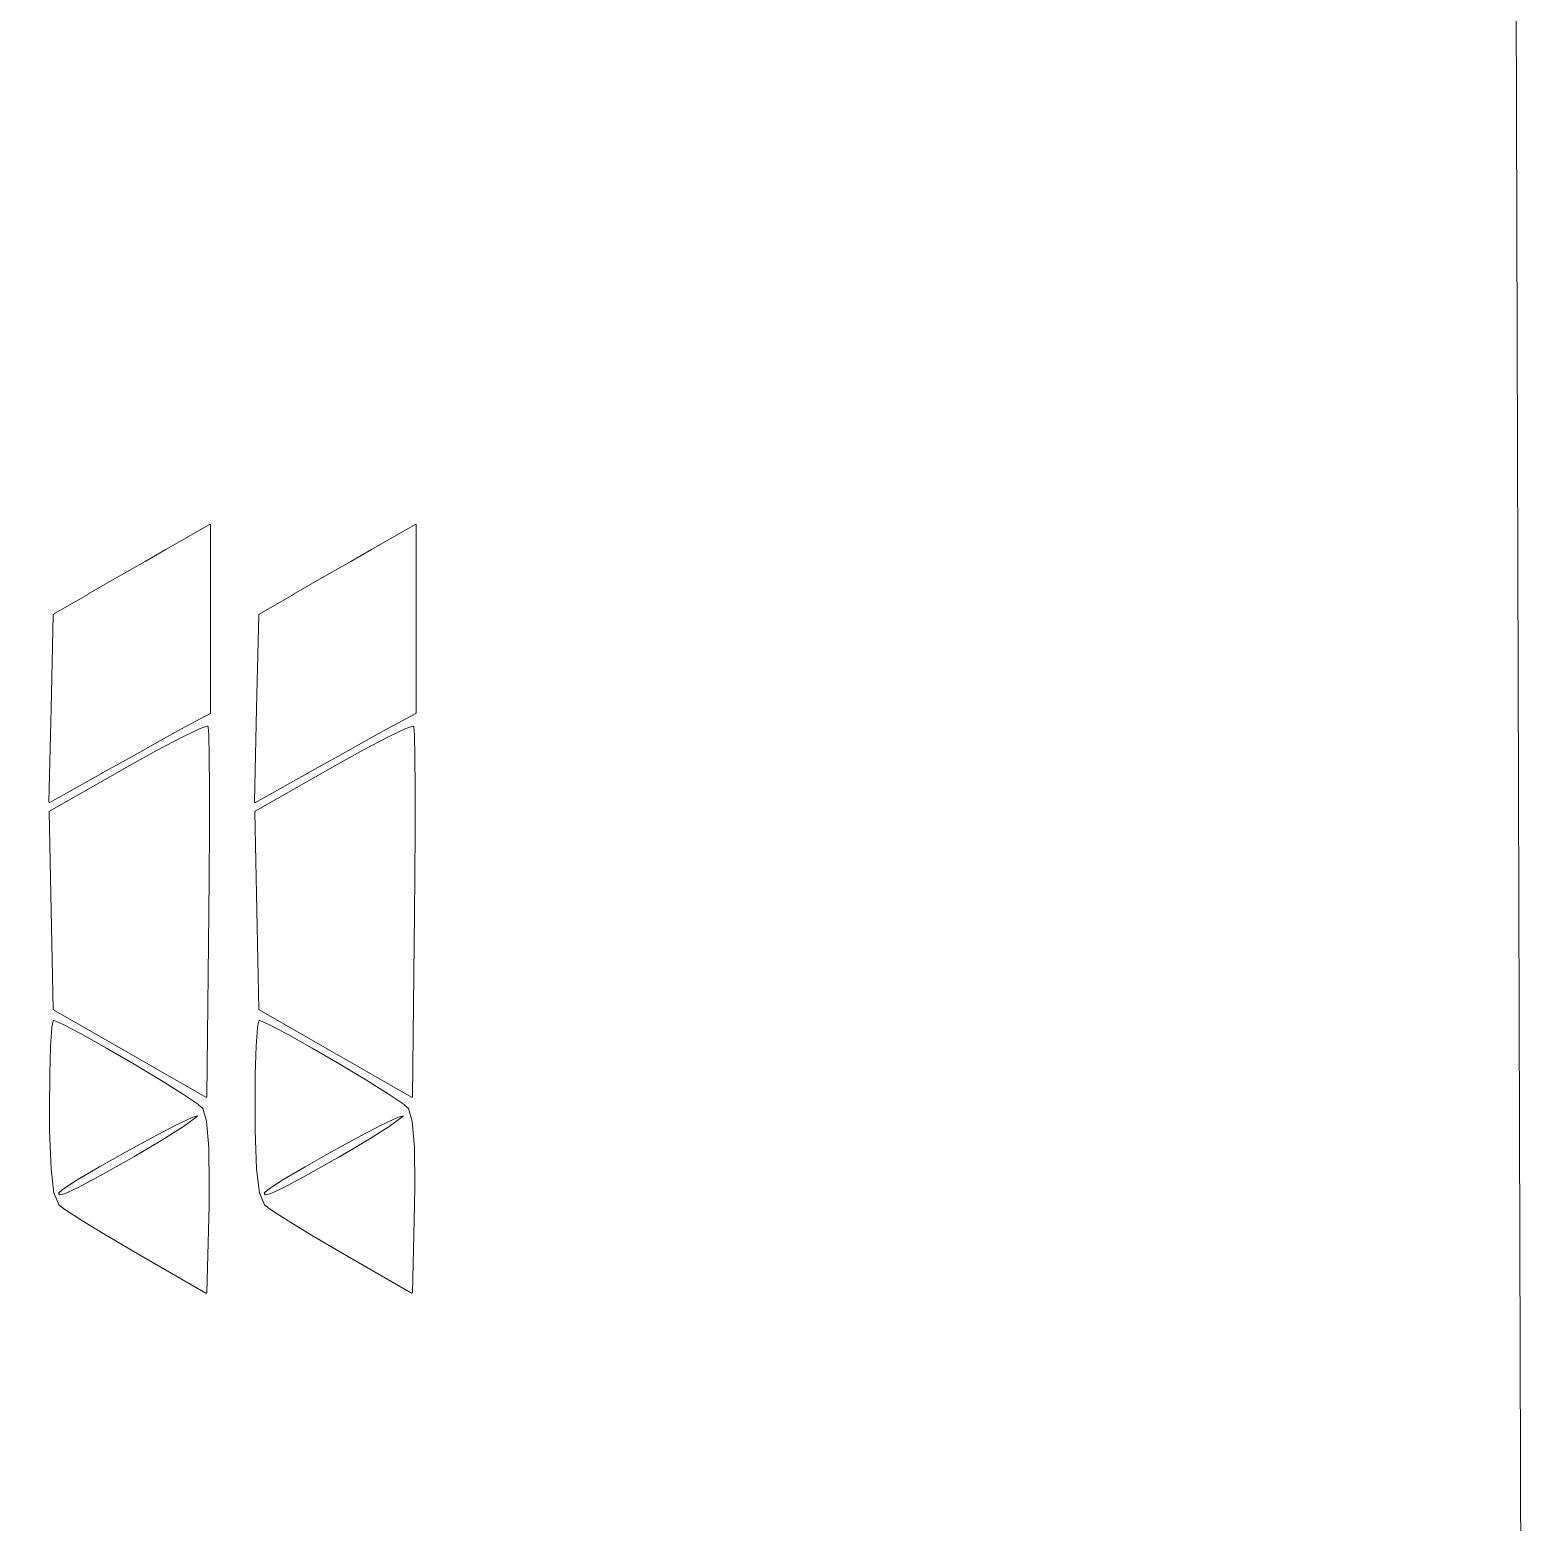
# Model space of a CAD drawing. Header units: millimetres. Extents: x 8 to 210, y 8 to 195.
# Drawn here: x 163.28 to 210.17, y 101.11 to 147.91 of the extents above; entities that cross this region are included whole.
import ezdxf

# ---------------------------------------------------------------- set-up
doc = ezdxf.new("R2010")
doc.units = ezdxf.units.MM
doc.layers.add('Cut', color=22, linetype='Continuous', lineweight=0, true_color=0xde3535)
doc.layers.add('Engraving', color=173, linetype='Continuous', lineweight=0, true_color=0x3866dc)

msp = doc.modelspace()

# ---------------------------------------------------------------- linework, layer by layer
at = {"layer": 'Cut', "lineweight": 0}
msp.add_lwpolyline([(11.564, 76.445), (44.929, 92.121, 0.291482), (48.952, 98.477), (48.694, 187.264, -0.414214), (55.673, 194.284), (59.213, 194.295), (95.122, 194.401), (165, 194.604), (200.702, 194.708), (202.759, 194.714, -0.414214), (209.78, 187.735), (210.171, 53.405, -0.414214), (203.192, 46.385), (126.059, 46.16, 0.109498), (123.103, 45.496), (43.644, 8.169, -0.414191), (34.332, 11.528), (8.205, 67.133, -0.414222)], format="xyb", close=True, dxfattribs=at)
at = {"layer": 'Engraving', "linetype": 'Continuous'}
for p, q in [((167.542, 131.616), (168.913, 132.397)), ((168.913, 132.397), (168.917, 132.398)), ((168.917, 132.398), (168.921, 132.399)), ((168.921, 132.399), (168.921, 132.399)), ((168.921, 132.399), (168.921, 132.399)), ((168.921, 132.399), (168.926, 132.399)), ((168.926, 132.399), (168.93, 132.399)), ((168.93, 132.399), (168.93, 132.399)), ((168.93, 132.399), (168.93, 132.399)), ((168.93, 132.399), (168.934, 132.398)), ((168.934, 132.398), (168.934, 132.397)), ((168.934, 132.397), (168.934, 132.397)), ((168.934, 132.397), (168.934, 132.397)), ((168.934, 132.397), (168.938, 132.394)), ((168.938, 132.394), (168.943, 132.392)), ((168.943, 132.392), (168.943, 132.392)), ((168.943, 132.392), (168.943, 132.392)), ((168.943, 132.392), (168.943, 132.389)), ((168.943, 132.389), (168.947, 132.386)), ((168.947, 132.378), (168.943, 129.435)), ((168.947, 132.386), (168.947, 132.386)), ((168.947, 132.386), (168.947, 132.386)), ((168.947, 132.386), (168.947, 132.382)), ((168.947, 132.382), (168.947, 132.378)), ((173.991, 131.616), (175.362, 132.397)), ((175.362, 132.397), (175.366, 132.398)), ((175.366, 132.398), (175.37, 132.399)), ((175.37, 132.399), (175.37, 132.399)), ((175.37, 132.399), (175.37, 132.399)), ((175.37, 132.399), (175.375, 132.399)), ((175.375, 132.399), (175.379, 132.399)), ((175.379, 132.399), (175.379, 132.399)), ((175.379, 132.399), (175.379, 132.399)), ((175.379, 132.399), (175.383, 132.398)), ((175.383, 132.398), (175.383, 132.397)), ((175.383, 132.397), (175.383, 132.397)), ((175.383, 132.397), (175.383, 132.397)), ((175.383, 132.397), (175.387, 132.394)), ((175.387, 132.394), (175.391, 132.392)), ((175.391, 132.392), (175.391, 132.392)), ((175.391, 132.392), (175.391, 132.392)), ((175.391, 132.392), (175.391, 132.389)), ((175.391, 132.389), (175.396, 132.386)), ((175.396, 132.378), (175.391, 129.435)), ((175.396, 132.386), (175.396, 132.386)), ((175.396, 132.386), (175.396, 132.386)), ((175.396, 132.386), (175.396, 132.382)), ((175.396, 132.382), (175.396, 132.378)), ((166.89, 131.243), (167.542, 131.616)), ((167.542, 131.616), (167.542, 131.616)), ((167.542, 131.616), (167.542, 131.616)), ((173.339, 131.243), (173.991, 131.616)), ((173.991, 131.616), (173.991, 131.616)), ((173.991, 131.616), (173.991, 131.616)), ((165.913, 130.682), (166.89, 131.243)), ((166.89, 131.243), (166.89, 131.243)), ((166.89, 131.243), (166.89, 131.243)), ((172.362, 130.682), (173.339, 131.243)), ((173.339, 131.243), (173.339, 131.243)), ((173.339, 131.243), (173.339, 131.243)), ((165.092, 130.209), (165.913, 130.682)), ((165.913, 130.682), (165.913, 130.682)), ((165.913, 130.682), (165.913, 130.682)), ((171.541, 130.209), (172.362, 130.682)), ((172.362, 130.682), (172.362, 130.682)), ((172.362, 130.682), (172.362, 130.682)), ((164.017, 129.583), (165.092, 130.208)), ((165.092, 130.208), (165.092, 130.209)), ((165.092, 130.208), (165.092, 130.208)), ((170.466, 129.583), (171.541, 130.208)), ((171.541, 130.208), (171.541, 130.209)), ((171.541, 130.208), (171.541, 130.208)), ((163.941, 126.63), (164.009, 129.565)), ((164.009, 129.572), (164.013, 129.575)), ((164.009, 129.571), (164.009, 129.572)), ((164.009, 129.572), (164.009, 129.572)), ((164.009, 129.568), (164.009, 129.571)), ((164.009, 129.565), (164.009, 129.568)), ((164.013, 129.578), (164.017, 129.58)), ((164.013, 129.577), (164.013, 129.578)), ((164.013, 129.578), (164.013, 129.578)), ((164.013, 129.575), (164.013, 129.577)), ((164.017, 129.58), (164.017, 129.583)), ((168.943, 129.435), (168.943, 129.435)), ((168.943, 129.435), (168.943, 126.491)), ((170.39, 126.63), (170.458, 129.565)), ((170.458, 129.572), (170.462, 129.575)), ((170.458, 129.571), (170.458, 129.572)), ((170.458, 129.572), (170.458, 129.572)), ((170.458, 129.568), (170.458, 129.571)), ((170.458, 129.565), (170.458, 129.568)), ((170.462, 129.578), (170.466, 129.58)), ((170.462, 129.577), (170.462, 129.578)), ((170.462, 129.578), (170.462, 129.578)), ((170.462, 129.575), (170.462, 129.577)), ((170.466, 129.58), (170.466, 129.583)), ((175.391, 129.435), (175.391, 129.435)), ((175.391, 129.435), (175.391, 126.491)), ((163.873, 123.696), (163.941, 126.63)), ((163.941, 126.63), (163.941, 126.63)), ((170.322, 123.696), (170.39, 126.63)), ((170.39, 126.63), (170.39, 126.63)), ((168.93, 126.473), (168.037, 125.985)), ((168.934, 126.476), (168.93, 126.473)), ((168.93, 126.473), (168.93, 126.473)), ((168.93, 126.473), (168.93, 126.473)), ((168.938, 126.478), (168.934, 126.476)), ((168.943, 126.484), (168.938, 126.481)), ((168.938, 126.481), (168.938, 126.478)), ((168.938, 126.478), (168.938, 126.478)), ((168.938, 126.478), (168.938, 126.478)), ((168.943, 126.491), (168.943, 126.491)), ((168.943, 126.491), (168.943, 126.491)), ((168.943, 126.491), (168.943, 126.488)), ((168.943, 126.488), (168.943, 126.484)), ((168.943, 126.484), (168.943, 126.484)), ((168.943, 126.484), (168.943, 126.484)), ((175.379, 126.473), (174.486, 125.985)), ((175.383, 126.476), (175.379, 126.473)), ((175.379, 126.473), (175.379, 126.473)), ((175.379, 126.473), (175.379, 126.473)), ((175.387, 126.478), (175.383, 126.476)), ((175.391, 126.484), (175.387, 126.481)), ((175.387, 126.481), (175.387, 126.478)), ((175.387, 126.478), (175.387, 126.478)), ((175.387, 126.478), (175.387, 126.478)), ((175.391, 126.491), (175.391, 126.491)), ((175.391, 126.491), (175.391, 126.491)), ((175.391, 126.491), (175.391, 126.488)), ((175.391, 126.488), (175.391, 126.484)), ((175.391, 126.484), (175.391, 126.484)), ((175.391, 126.484), (175.391, 126.484)), ((167.275, 125.316), (168.071, 125.737)), ((168.037, 125.985), (167.377, 125.619)), ((168.037, 125.985), (168.037, 125.985)), ((168.071, 125.737), (168.621, 126.004)), ((168.071, 125.737), (168.071, 125.737)), ((168.071, 125.737), (168.071, 125.737)), ((168.621, 126.004), (168.837, 126.074)), ((168.621, 126.004), (168.621, 126.004)), ((168.621, 126.004), (168.621, 126.004)), ((168.837, 126.074), (168.841, 126.074)), ((168.841, 126.074), (168.841, 126.075)), ((168.841, 126.075), (168.841, 126.075)), ((168.841, 126.075), (168.845, 126.075)), ((168.845, 126.075), (168.845, 126.075)), ((168.845, 126.075), (168.85, 126.075)), ((168.845, 126.075), (168.845, 126.075)), ((168.85, 126.075), (168.854, 126.074)), ((168.854, 126.074), (168.854, 126.073)), ((168.854, 126.073), (168.854, 126.073)), ((168.854, 126.073), (168.858, 126.072)), ((168.858, 126.072), (168.858, 126.07)), ((168.858, 126.07), (168.858, 126.07)), ((168.858, 126.07), (168.858, 126.069)), ((168.858, 126.069), (168.862, 126.067)), ((168.862, 126.067), (168.862, 126.064)), ((168.862, 126.064), (168.862, 126.064)), ((168.862, 126.064), (168.862, 126.063)), ((168.862, 126.063), (168.866, 126.06)), ((168.866, 126.06), (168.866, 126.057)), ((168.866, 126.057), (168.866, 126.056)), ((168.866, 126.056), (168.866, 126.056)), ((168.866, 126.056), (168.888, 125.803)), ((168.888, 125.803), (168.888, 125.802)), ((168.888, 125.802), (168.888, 125.801)), ((168.888, 125.801), (168.905, 125.137)), ((173.724, 125.316), (174.52, 125.737)), ((174.486, 125.985), (173.826, 125.619)), ((174.486, 125.985), (174.486, 125.985)), ((174.52, 125.737), (175.07, 126.004)), ((174.52, 125.737), (174.52, 125.737)), ((174.52, 125.737), (174.52, 125.737)), ((175.07, 126.004), (175.286, 126.074)), ((175.07, 126.004), (175.07, 126.004)), ((175.07, 126.004), (175.07, 126.004)), ((175.286, 126.074), (175.29, 126.074)), ((175.29, 126.074), (175.29, 126.075)), ((175.29, 126.075), (175.29, 126.075)), ((175.29, 126.075), (175.294, 126.075)), ((175.294, 126.075), (175.294, 126.075)), ((175.294, 126.075), (175.298, 126.075)), ((175.294, 126.075), (175.294, 126.075)), ((175.298, 126.075), (175.303, 126.074)), ((175.303, 126.074), (175.303, 126.073)), ((175.303, 126.073), (175.303, 126.073)), ((175.303, 126.073), (175.307, 126.072)), ((175.307, 126.072), (175.307, 126.07)), ((175.307, 126.07), (175.307, 126.07)), ((175.307, 126.07), (175.307, 126.069)), ((175.307, 126.069), (175.311, 126.067)), ((175.311, 126.067), (175.311, 126.064)), ((175.311, 126.064), (175.311, 126.064)), ((175.311, 126.064), (175.311, 126.063)), ((175.311, 126.063), (175.315, 126.06)), ((175.315, 126.06), (175.315, 126.057)), ((175.315, 126.057), (175.315, 126.056)), ((175.315, 126.056), (175.315, 126.056)), ((175.315, 126.056), (175.336, 125.803)), ((175.336, 125.803), (175.336, 125.802)), ((175.336, 125.802), (175.336, 125.801)), ((175.336, 125.801), (175.353, 125.137)), ((166.319, 124.783), (167.275, 125.316)), ((167.377, 125.619), (166.484, 125.124)), ((167.275, 125.316), (167.275, 125.316)), ((167.275, 125.316), (167.275, 125.316)), ((172.768, 124.783), (173.724, 125.316)), ((173.826, 125.619), (172.933, 125.124)), ((173.724, 125.316), (173.724, 125.316)), ((173.724, 125.316), (173.724, 125.316)), ((163.894, 123.405), (166.319, 124.783)), ((166.484, 125.124), (165.557, 124.605)), ((166.319, 124.783), (166.319, 124.783)), ((166.319, 124.783), (166.319, 124.783)), ((168.905, 125.137), (168.905, 125.137)), ((168.905, 125.137), (168.905, 125.137)), ((168.905, 125.137), (168.909, 124.127)), ((170.343, 123.405), (172.768, 124.783)), ((172.933, 125.124), (172.006, 124.605)), ((172.768, 124.783), (172.768, 124.783)), ((172.768, 124.783), (172.768, 124.783)), ((175.353, 125.137), (175.353, 125.137)), ((175.353, 125.137), (175.353, 125.137)), ((175.353, 125.137), (175.358, 124.127)), ((165.524, 124.586), (163.903, 123.677)), ((165.557, 124.605), (165.524, 124.586)), ((165.557, 124.605), (165.557, 124.605)), ((171.972, 124.586), (170.352, 123.677)), ((172.006, 124.605), (171.972, 124.586)), ((172.006, 124.605), (172.006, 124.605)), ((168.909, 124.127), (168.909, 124.127)), ((168.909, 124.127), (168.909, 124.127)), ((168.909, 124.127), (168.909, 122.839)), ((175.358, 124.127), (175.358, 124.127)), ((175.358, 124.127), (175.358, 124.127)), ((175.358, 124.127), (175.358, 122.839)), ((163.873, 123.692), (163.873, 123.696)), ((163.873, 123.696), (163.873, 123.696)), ((163.873, 123.696), (163.873, 123.696)), ((163.873, 123.688), (163.873, 123.692)), ((163.878, 123.686), (163.873, 123.688)), ((163.873, 123.688), (163.873, 123.688)), ((163.873, 123.688), (163.873, 123.688)), ((163.878, 123.682), (163.878, 123.686)), ((163.882, 123.68), (163.878, 123.682)), ((163.878, 123.682), (163.878, 123.682)), ((163.878, 123.682), (163.878, 123.682)), ((163.882, 123.677), (163.882, 123.68)), ((163.886, 123.676), (163.882, 123.677)), ((163.882, 123.677), (163.882, 123.677)), ((163.882, 123.677), (163.882, 123.677)), ((163.882, 123.39), (163.882, 123.394)), ((163.882, 123.394), (163.886, 123.394)), ((163.882, 123.387), (163.882, 123.39)), ((163.882, 123.386), (163.882, 123.387)), ((163.945, 120.292), (163.882, 123.386)), ((163.882, 123.386), (163.882, 123.386)), ((163.89, 123.675), (163.886, 123.676)), ((163.886, 123.4), (163.89, 123.402)), ((163.886, 123.397), (163.886, 123.4)), ((163.886, 123.4), (163.886, 123.4)), ((163.886, 123.4), (163.886, 123.4)), ((163.886, 123.394), (163.886, 123.397)), ((163.886, 123.394), (163.886, 123.394)), ((163.894, 123.675), (163.89, 123.675)), ((163.89, 123.675), (163.89, 123.675)), ((163.89, 123.675), (163.89, 123.675)), ((163.89, 123.402), (163.894, 123.405)), ((163.899, 123.675), (163.894, 123.675)), ((163.894, 123.405), (163.894, 123.405)), ((163.894, 123.405), (163.894, 123.405)), ((163.903, 123.676), (163.899, 123.675)), ((163.899, 123.675), (163.899, 123.675)), ((163.899, 123.675), (163.899, 123.675)), ((163.903, 123.677), (163.903, 123.677)), ((163.903, 123.677), (163.903, 123.677)), ((163.903, 123.677), (163.903, 123.676)), ((170.322, 123.692), (170.322, 123.696)), ((170.322, 123.696), (170.322, 123.696)), ((170.322, 123.696), (170.322, 123.696)), ((170.322, 123.688), (170.322, 123.692)), ((170.326, 123.686), (170.322, 123.688)), ((170.322, 123.688), (170.322, 123.688)), ((170.322, 123.688), (170.322, 123.688)), ((170.326, 123.682), (170.326, 123.686)), ((170.331, 123.68), (170.326, 123.682)), ((170.326, 123.682), (170.326, 123.682)), ((170.326, 123.682), (170.326, 123.682)), ((170.331, 123.677), (170.331, 123.68)), ((170.335, 123.676), (170.331, 123.677)), ((170.331, 123.677), (170.331, 123.677)), ((170.331, 123.677), (170.331, 123.677)), ((170.331, 123.39), (170.331, 123.394)), ((170.331, 123.394), (170.335, 123.394)), ((170.331, 123.387), (170.331, 123.39)), ((170.331, 123.386), (170.331, 123.387)), ((170.394, 120.292), (170.331, 123.386)), ((170.331, 123.386), (170.331, 123.386)), ((170.339, 123.675), (170.335, 123.676)), ((170.335, 123.4), (170.339, 123.402)), ((170.335, 123.397), (170.335, 123.4)), ((170.335, 123.4), (170.335, 123.4)), ((170.335, 123.4), (170.335, 123.4)), ((170.335, 123.394), (170.335, 123.397)), ((170.335, 123.394), (170.335, 123.394)), ((170.343, 123.675), (170.339, 123.675)), ((170.339, 123.675), (170.339, 123.675)), ((170.339, 123.675), (170.339, 123.675)), ((170.339, 123.402), (170.343, 123.405)), ((170.347, 123.675), (170.343, 123.675)), ((170.343, 123.405), (170.343, 123.405)), ((170.343, 123.405), (170.343, 123.405)), ((170.352, 123.676), (170.347, 123.675)), ((170.347, 123.675), (170.347, 123.675)), ((170.347, 123.675), (170.347, 123.675)), ((170.352, 123.677), (170.352, 123.677)), ((170.352, 123.677), (170.352, 123.677)), ((170.352, 123.677), (170.352, 123.676)), ((168.909, 122.839), (168.9, 121.34)), ((168.909, 122.839), (168.909, 122.839)), ((168.909, 122.839), (168.909, 122.839)), ((175.358, 122.839), (175.349, 121.34)), ((175.358, 122.839), (175.358, 122.839)), ((175.358, 122.839), (175.358, 122.839)), ((168.9, 121.34), (168.892, 120.211)), ((168.9, 121.34), (168.9, 121.34)), ((168.9, 121.34), (168.9, 121.34)), ((175.349, 121.34), (175.341, 120.211)), ((175.349, 121.34), (175.349, 121.34)), ((175.349, 121.34), (175.349, 121.34)), ((164.009, 117.198), (163.945, 120.292)), ((168.892, 120.211), (168.828, 114.456)), ((168.892, 120.211), (168.892, 120.211)), ((168.892, 120.211), (168.892, 120.211)), ((170.458, 117.198), (170.394, 120.292)), ((175.341, 120.211), (175.277, 114.456)), ((175.341, 120.211), (175.341, 120.211)), ((175.341, 120.211), (175.341, 120.211)), ((163.966, 116.628), (164.009, 116.823)), ((164.009, 117.195), (164.009, 117.198)), ((164.009, 117.191), (164.009, 117.195)), ((164.013, 117.188), (164.009, 117.191)), ((164.009, 117.191), (164.009, 117.191)), ((164.009, 117.191), (164.009, 117.191)), ((164.009, 116.823), (164.013, 116.827)), ((164.013, 117.185), (164.013, 117.188)), ((164.017, 117.183), (164.013, 117.185)), ((164.013, 117.185), (164.013, 117.185)), ((164.013, 117.185), (164.013, 117.185)), ((164.013, 116.83), (164.017, 116.833)), ((164.013, 116.827), (164.013, 116.83)), ((164.013, 116.83), (164.013, 116.83)), ((164.013, 116.83), (164.013, 116.83)), ((164.017, 117.18), (164.017, 117.183)), ((168.795, 114.438), (164.017, 117.18)), ((164.017, 116.835), (164.021, 116.837)), ((164.017, 116.833), (164.017, 116.835)), ((164.017, 116.835), (164.017, 116.835)), ((164.017, 116.835), (164.017, 116.835)), ((164.021, 116.837), (164.026, 116.839)), ((164.026, 116.839), (164.026, 116.839)), ((164.026, 116.839), (164.026, 116.839)), ((164.026, 116.839), (164.03, 116.839)), ((164.03, 116.839), (164.03, 116.839)), ((164.03, 116.839), (164.034, 116.839)), ((164.03, 116.839), (164.03, 116.839)), ((164.03, 116.839), (164.03, 116.839)), ((164.034, 116.839), (164.038, 116.838)), ((164.038, 116.838), (164.038, 116.838)), ((164.038, 116.838), (164.038, 116.838)), ((164.038, 116.838), (164.038, 116.838)), ((164.038, 116.838), (164.326, 116.721)), ((170.415, 116.628), (170.458, 116.823)), ((170.458, 117.195), (170.458, 117.198)), ((170.458, 117.191), (170.458, 117.195)), ((170.462, 117.188), (170.458, 117.191)), ((170.458, 117.191), (170.458, 117.191)), ((170.458, 117.191), (170.458, 117.191)), ((170.458, 116.823), (170.462, 116.827)), ((170.462, 117.185), (170.462, 117.188)), ((170.466, 117.183), (170.462, 117.185)), ((170.462, 117.185), (170.462, 117.185)), ((170.462, 117.185), (170.462, 117.185)), ((170.462, 116.83), (170.466, 116.833)), ((170.462, 116.827), (170.462, 116.83)), ((170.462, 116.83), (170.462, 116.83)), ((170.462, 116.83), (170.462, 116.83)), ((170.466, 117.18), (170.466, 117.183)), ((175.243, 114.438), (170.466, 117.18)), ((170.466, 116.835), (170.47, 116.837)), ((170.466, 116.833), (170.466, 116.835)), ((170.466, 116.835), (170.466, 116.835)), ((170.466, 116.835), (170.466, 116.835)), ((170.47, 116.837), (170.474, 116.839)), ((170.474, 116.839), (170.474, 116.839)), ((170.474, 116.839), (170.474, 116.839)), ((170.474, 116.839), (170.479, 116.839)), ((170.479, 116.839), (170.479, 116.839)), ((170.479, 116.839), (170.483, 116.839)), ((170.479, 116.839), (170.479, 116.839)), ((170.479, 116.839), (170.479, 116.839)), ((170.483, 116.839), (170.487, 116.838)), ((170.487, 116.838), (170.487, 116.838)), ((170.487, 116.838), (170.487, 116.838)), ((170.487, 116.838), (170.487, 116.838)), ((170.487, 116.838), (170.775, 116.721)), ((163.924, 116.041), (163.966, 116.624)), ((163.966, 116.626), (163.966, 116.628)), ((163.966, 116.624), (163.966, 116.626)), ((164.326, 116.721), (164.326, 116.721)), ((164.326, 116.721), (164.326, 116.72)), ((164.326, 116.72), (164.91, 116.413)), ((164.91, 116.413), (164.91, 116.412)), ((164.91, 116.412), (164.91, 116.412)), ((164.91, 116.412), (165.684, 115.976)), ((170.373, 116.041), (170.415, 116.624)), ((170.415, 116.626), (170.415, 116.628)), ((170.415, 116.624), (170.415, 116.626)), ((170.775, 116.721), (170.775, 116.721)), ((170.775, 116.721), (170.775, 116.72)), ((170.775, 116.72), (171.359, 116.413)), ((171.359, 116.413), (171.359, 116.412)), ((171.359, 116.412), (171.359, 116.412)), ((171.359, 116.412), (172.133, 115.976)), ((163.899, 115.161), (163.924, 116.04)), ((163.924, 116.04), (163.924, 116.041)), ((163.924, 116.04), (163.924, 116.04)), ((165.684, 115.976), (165.684, 115.976)), ((165.684, 115.976), (165.684, 115.976)), ((165.684, 115.976), (166.548, 115.474)), ((170.347, 115.161), (170.373, 116.04)), ((170.373, 116.04), (170.373, 116.041)), ((170.373, 116.04), (170.373, 116.04)), ((172.133, 115.976), (172.133, 115.976)), ((172.133, 115.976), (172.133, 115.976)), ((172.133, 115.976), (172.996, 115.474)), ((166.548, 115.474), (166.548, 115.474)), ((166.548, 115.474), (166.548, 115.474)), ((166.548, 115.474), (167.385, 114.969)), ((172.996, 115.474), (172.996, 115.474)), ((172.996, 115.474), (172.996, 115.474)), ((172.996, 115.474), (173.834, 114.969)), ((163.89, 114.081), (163.899, 115.161)), ((163.899, 115.161), (163.899, 115.161)), ((163.899, 115.161), (163.899, 115.161)), ((167.385, 114.969), (167.385, 114.969)), ((167.385, 114.969), (167.385, 114.969)), ((167.385, 114.969), (168.092, 114.525)), ((170.339, 114.081), (170.347, 115.161)), ((170.347, 115.161), (170.347, 115.161)), ((170.347, 115.161), (170.347, 115.161)), ((173.834, 114.969), (173.834, 114.969)), ((173.834, 114.969), (173.834, 114.969)), ((173.834, 114.969), (174.541, 114.525)), ((168.092, 114.525), (168.092, 114.524)), ((168.092, 114.524), (168.092, 114.524)), ((168.092, 114.524), (168.566, 114.203)), ((168.799, 114.436), (168.795, 114.438)), ((168.803, 114.435), (168.799, 114.436)), ((168.807, 114.435), (168.803, 114.435)), ((168.803, 114.435), (168.803, 114.435)), ((168.803, 114.435), (168.803, 114.435)), ((168.811, 114.435), (168.807, 114.435)), ((168.807, 114.435), (168.807, 114.435)), ((168.807, 114.435), (168.807, 114.435)), ((168.816, 114.438), (168.811, 114.436)), ((168.811, 114.436), (168.811, 114.435)), ((168.82, 114.44), (168.816, 114.438)), ((168.816, 114.438), (168.816, 114.438)), ((168.816, 114.438), (168.816, 114.438)), ((168.824, 114.445), (168.82, 114.442)), ((168.82, 114.442), (168.82, 114.442)), ((168.82, 114.442), (168.82, 114.442)), ((168.82, 114.442), (168.82, 114.44)), ((168.828, 114.456), (168.824, 114.452)), ((168.824, 114.452), (168.824, 114.449)), ((168.824, 114.449), (168.824, 114.449)), ((168.824, 114.449), (168.824, 114.449)), ((168.824, 114.449), (168.824, 114.445)), ((174.541, 114.525), (174.541, 114.524)), ((174.541, 114.524), (174.541, 114.524)), ((174.541, 114.524), (175.015, 114.203)), ((175.248, 114.436), (175.243, 114.438)), ((175.252, 114.435), (175.248, 114.436)), ((175.256, 114.435), (175.252, 114.435)), ((175.252, 114.435), (175.252, 114.435)), ((175.252, 114.435), (175.252, 114.435)), ((175.26, 114.435), (175.256, 114.435)), ((175.256, 114.435), (175.256, 114.435)), ((175.256, 114.435), (175.256, 114.435)), ((175.264, 114.438), (175.26, 114.436)), ((175.26, 114.436), (175.26, 114.435)), ((175.269, 114.44), (175.264, 114.438)), ((175.264, 114.438), (175.264, 114.438)), ((175.264, 114.438), (175.264, 114.438)), ((175.273, 114.445), (175.269, 114.442)), ((175.269, 114.442), (175.269, 114.442)), ((175.269, 114.442), (175.269, 114.442)), ((175.269, 114.442), (175.269, 114.44)), ((175.277, 114.456), (175.273, 114.452)), ((175.273, 114.452), (175.273, 114.449)), ((175.273, 114.449), (175.273, 114.449)), ((175.273, 114.449), (175.273, 114.449)), ((175.273, 114.449), (175.273, 114.445)), ((163.894, 113.393), (163.89, 114.081)), ((163.89, 114.081), (163.89, 114.081)), ((163.89, 114.081), (163.89, 114.081)), ((168.566, 114.203), (168.566, 114.202)), ((168.566, 114.202), (168.57, 114.201)), ((168.57, 114.201), (168.693, 114.094)), ((168.693, 114.094), (168.697, 114.092)), ((168.697, 114.092), (168.697, 114.091)), ((168.697, 114.091), (168.697, 114.09)), ((168.697, 114.09), (168.701, 114.088)), ((168.701, 114.088), (168.701, 114.086)), ((168.701, 114.086), (168.701, 114.084)), ((168.701, 114.084), (168.82, 113.684)), ((170.343, 113.393), (170.339, 114.081)), ((170.339, 114.081), (170.339, 114.081)), ((170.339, 114.081), (170.339, 114.081)), ((175.015, 114.203), (175.015, 114.202)), ((175.015, 114.202), (175.019, 114.201)), ((175.019, 114.201), (175.142, 114.094)), ((175.142, 114.094), (175.146, 114.092)), ((175.146, 114.092), (175.146, 114.091)), ((175.146, 114.091), (175.146, 114.09)), ((175.146, 114.09), (175.15, 114.088)), ((175.15, 114.088), (175.15, 114.086)), ((175.15, 114.086), (175.15, 114.084)), ((175.15, 114.084), (175.269, 113.684)), ((167.83, 113.549), (167.098, 113.167)), ((167.415, 113.084), (168.096, 113.515)), ((168.363, 113.802), (167.83, 113.549)), ((168.096, 113.515), (168.498, 113.807)), ((168.532, 113.852), (168.363, 113.802)), ((168.498, 113.807), (168.532, 113.852)), ((168.82, 113.684), (168.82, 113.681)), ((168.82, 113.681), (168.82, 113.679)), ((168.82, 113.679), (168.888, 112.856)), ((174.279, 113.549), (173.547, 113.167)), ((173.864, 113.084), (174.545, 113.515)), ((174.812, 113.802), (174.279, 113.549)), ((174.545, 113.515), (174.947, 113.807)), ((174.981, 113.852), (174.812, 113.802)), ((174.947, 113.807), (174.981, 113.852)), ((175.269, 113.684), (175.269, 113.681)), ((175.269, 113.681), (175.269, 113.679)), ((175.269, 113.679), (175.336, 112.856)), ((163.894, 113.392), (163.894, 113.393)), ((163.894, 113.393), (163.894, 113.393)), ((163.941, 112.192), (163.894, 113.392)), ((167.098, 113.167), (166.273, 112.716)), ((166.535, 112.569), (167.415, 113.084)), ((170.343, 113.392), (170.343, 113.393)), ((170.343, 113.393), (170.343, 113.393)), ((170.39, 112.192), (170.343, 113.392)), ((173.547, 113.167), (172.721, 112.716)), ((172.984, 112.569), (173.864, 113.084)), ((166.273, 112.716), (165.46, 112.255)), ((166.387, 112.485), (166.535, 112.569)), ((168.888, 112.856), (168.888, 112.855)), ((168.888, 112.855), (168.888, 112.855)), ((168.888, 112.855), (168.905, 111.66)), ((172.721, 112.716), (171.909, 112.255)), ((172.836, 112.485), (172.984, 112.569)), ((175.336, 112.856), (175.336, 112.855)), ((175.336, 112.855), (175.336, 112.855)), ((175.336, 112.855), (175.353, 111.66)), ((163.941, 112.191), (163.941, 112.192)), ((163.941, 112.19), (163.941, 112.191)), ((164.034, 111.424), (163.941, 112.19)), ((165.46, 112.255), (164.766, 111.844)), ((165.401, 111.928), (166.387, 112.485)), ((166.387, 112.485), (166.387, 112.485)), ((170.39, 112.191), (170.39, 112.192)), ((170.39, 112.19), (170.39, 112.191)), ((170.483, 111.424), (170.39, 112.19)), ((171.909, 112.255), (171.215, 111.844)), ((171.85, 111.928), (172.836, 112.485)), ((172.836, 112.485), (172.836, 112.485)), ((164.766, 111.844), (164.301, 111.54)), ((164.749, 111.578), (165.401, 111.928)), ((168.905, 111.66), (168.896, 111.038)), ((168.905, 111.66), (168.905, 111.66)), ((168.905, 111.66), (168.905, 111.66)), ((171.215, 111.844), (170.749, 111.54)), ((171.198, 111.578), (171.85, 111.928)), ((175.353, 111.66), (175.345, 111.038)), ((175.353, 111.66), (175.353, 111.66)), ((175.353, 111.66), (175.353, 111.66)), ((164.038, 111.423), (164.034, 111.424)), ((164.038, 111.421), (164.038, 111.423)), ((164.038, 111.423), (164.038, 111.423)), ((164.038, 111.418), (164.038, 111.421)), ((164.186, 111.059), (164.038, 111.418)), ((164.038, 111.418), (164.038, 111.418)), ((164.301, 111.54), (164.174, 111.423)), ((164.174, 111.423), (164.203, 111.372)), ((164.203, 111.372), (164.368, 111.403)), ((164.368, 111.403), (164.749, 111.578)), ((170.487, 111.423), (170.483, 111.424)), ((170.487, 111.421), (170.487, 111.423)), ((170.487, 111.423), (170.487, 111.423)), ((170.487, 111.418), (170.487, 111.421)), ((170.635, 111.059), (170.487, 111.418)), ((170.487, 111.418), (170.487, 111.418)), ((170.749, 111.54), (170.623, 111.423)), ((170.623, 111.423), (170.652, 111.372)), ((170.652, 111.372), (170.817, 111.403)), ((170.817, 111.403), (171.198, 111.578)), ((164.191, 111.057), (164.186, 111.059)), ((164.191, 111.055), (164.191, 111.057)), ((164.191, 111.054), (164.191, 111.055)), ((164.191, 111.053), (164.191, 111.054)), ((164.195, 111.052), (164.191, 111.053)), ((164.195, 111.05), (164.195, 111.052)), ((164.377, 110.915), (164.195, 111.05)), ((164.377, 110.914), (164.377, 110.915)), ((164.377, 110.915), (164.377, 110.915)), ((164.927, 110.561), (164.377, 110.914)), ((168.896, 111.038), (168.828, 108.311)), ((168.896, 111.038), (168.896, 111.038)), ((168.896, 111.038), (168.896, 111.038)), ((170.639, 111.057), (170.635, 111.059)), ((170.639, 111.055), (170.639, 111.057)), ((170.639, 111.054), (170.639, 111.055)), ((170.639, 111.053), (170.639, 111.054)), ((170.644, 111.052), (170.639, 111.053)), ((170.644, 111.05), (170.644, 111.052)), ((170.826, 110.915), (170.644, 111.05)), ((170.826, 110.914), (170.826, 110.915)), ((170.826, 110.915), (170.826, 110.915)), ((171.376, 110.561), (170.826, 110.914)), ((175.345, 111.038), (175.277, 108.311)), ((175.345, 111.038), (175.345, 111.038)), ((175.345, 111.038), (175.345, 111.038)), ((164.927, 110.56), (164.927, 110.561)), ((165.714, 110.078), (164.927, 110.56)), ((164.927, 110.56), (164.927, 110.56)), ((171.376, 110.56), (171.376, 110.561)), ((172.163, 110.078), (171.376, 110.56)), ((171.376, 110.56), (171.376, 110.56)), ((165.718, 110.078), (165.714, 110.078)), ((165.714, 110.078), (165.714, 110.078)), ((166.645, 109.533), (165.718, 110.078)), ((172.167, 110.078), (172.163, 110.078)), ((172.163, 110.078), (172.163, 110.078)), ((173.094, 109.533), (172.167, 110.078)), ((168.795, 108.293), (166.645, 109.533)), ((166.645, 109.533), (166.645, 109.533)), ((166.645, 109.533), (166.645, 109.533)), ((175.243, 108.293), (173.094, 109.533)), ((173.094, 109.533), (173.094, 109.533)), ((173.094, 109.533), (173.094, 109.533)), ((168.799, 108.292), (168.795, 108.293)), ((168.803, 108.291), (168.799, 108.292)), ((168.807, 108.291), (168.803, 108.291)), ((168.803, 108.291), (168.803, 108.291)), ((168.803, 108.291), (168.803, 108.291)), ((168.811, 108.291), (168.807, 108.291)), ((168.807, 108.291), (168.807, 108.291)), ((168.807, 108.291), (168.807, 108.291)), ((168.816, 108.293), (168.811, 108.292)), ((168.811, 108.292), (168.811, 108.291)), ((168.82, 108.296), (168.816, 108.293)), ((168.816, 108.293), (168.816, 108.293)), ((168.816, 108.293), (168.816, 108.293)), ((168.824, 108.301), (168.82, 108.298)), ((168.82, 108.298), (168.82, 108.298)), ((168.82, 108.298), (168.82, 108.298)), ((168.82, 108.298), (168.82, 108.296)), ((168.828, 108.311), (168.824, 108.308)), ((168.824, 108.308), (168.824, 108.304)), ((168.824, 108.304), (168.824, 108.304)), ((168.824, 108.304), (168.824, 108.304)), ((168.824, 108.304), (168.824, 108.301)), ((175.248, 108.292), (175.243, 108.293)), ((175.252, 108.291), (175.248, 108.292)), ((175.256, 108.291), (175.252, 108.291)), ((175.252, 108.291), (175.252, 108.291)), ((175.252, 108.291), (175.252, 108.291)), ((175.26, 108.291), (175.256, 108.291)), ((175.256, 108.291), (175.256, 108.291)), ((175.256, 108.291), (175.256, 108.291)), ((175.264, 108.293), (175.26, 108.292)), ((175.26, 108.292), (175.26, 108.291)), ((175.269, 108.296), (175.264, 108.293)), ((175.264, 108.293), (175.264, 108.293)), ((175.264, 108.293), (175.264, 108.293)), ((175.273, 108.301), (175.269, 108.298)), ((175.269, 108.298), (175.269, 108.298)), ((175.269, 108.298), (175.269, 108.298)), ((175.269, 108.298), (175.269, 108.296)), ((175.277, 108.311), (175.273, 108.308)), ((175.273, 108.308), (175.273, 108.304)), ((175.273, 108.304), (175.273, 108.304)), ((175.273, 108.304), (175.273, 108.304)), ((175.273, 108.304), (175.273, 108.301))]:
    msp.add_line(p, q, dxfattribs=at)

doc.saveas('drawing.dxf')
